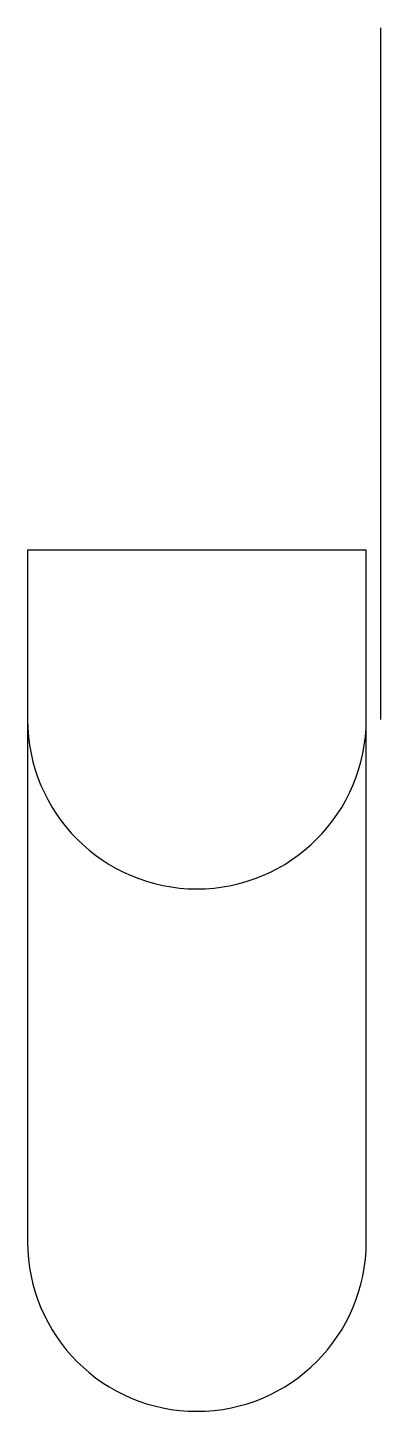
# Model space of a CAD drawing. Header units: millimetres. Extents: x -22.4 to 0, y 0 to 24.9.
# Drawn here: x -22.4 to -17.4, y 5.3 to 24.9 of the extents above; entities outside this region: 1.
import ezdxf

# ---------------------------------------------------------------- set-up
doc = ezdxf.new("R2010")
doc.units = ezdxf.units.MM
doc.layers.get('0').update_dxf_attribs({"linetype": 'CONTINUOUS'})

msp = doc.modelspace()

# ---------------------------------------------------------------- linework, layer by layer
for p, q in [((-17.4, 24.9), (-17.4, 15.1)), ((-17.6, 17.5), (-22.4, 17.5)), ((-22.4, 17.5), (-22.4, 7.7)), ((-17.6, 7.7), (-17.6, 17.5))]:
    msp.add_line(p, q)
msp.add_lwpolyline([(-22.4, 15.1, 1), (-17.6, 15.1), (-17.6, 17.5), (-22.4, 17.5)], format="xyb", close=True)
msp.add_arc((-20, 7.7), 2.4, -180, 0)
msp.add_point((0, 0))

doc.saveas('drawing.dxf')
